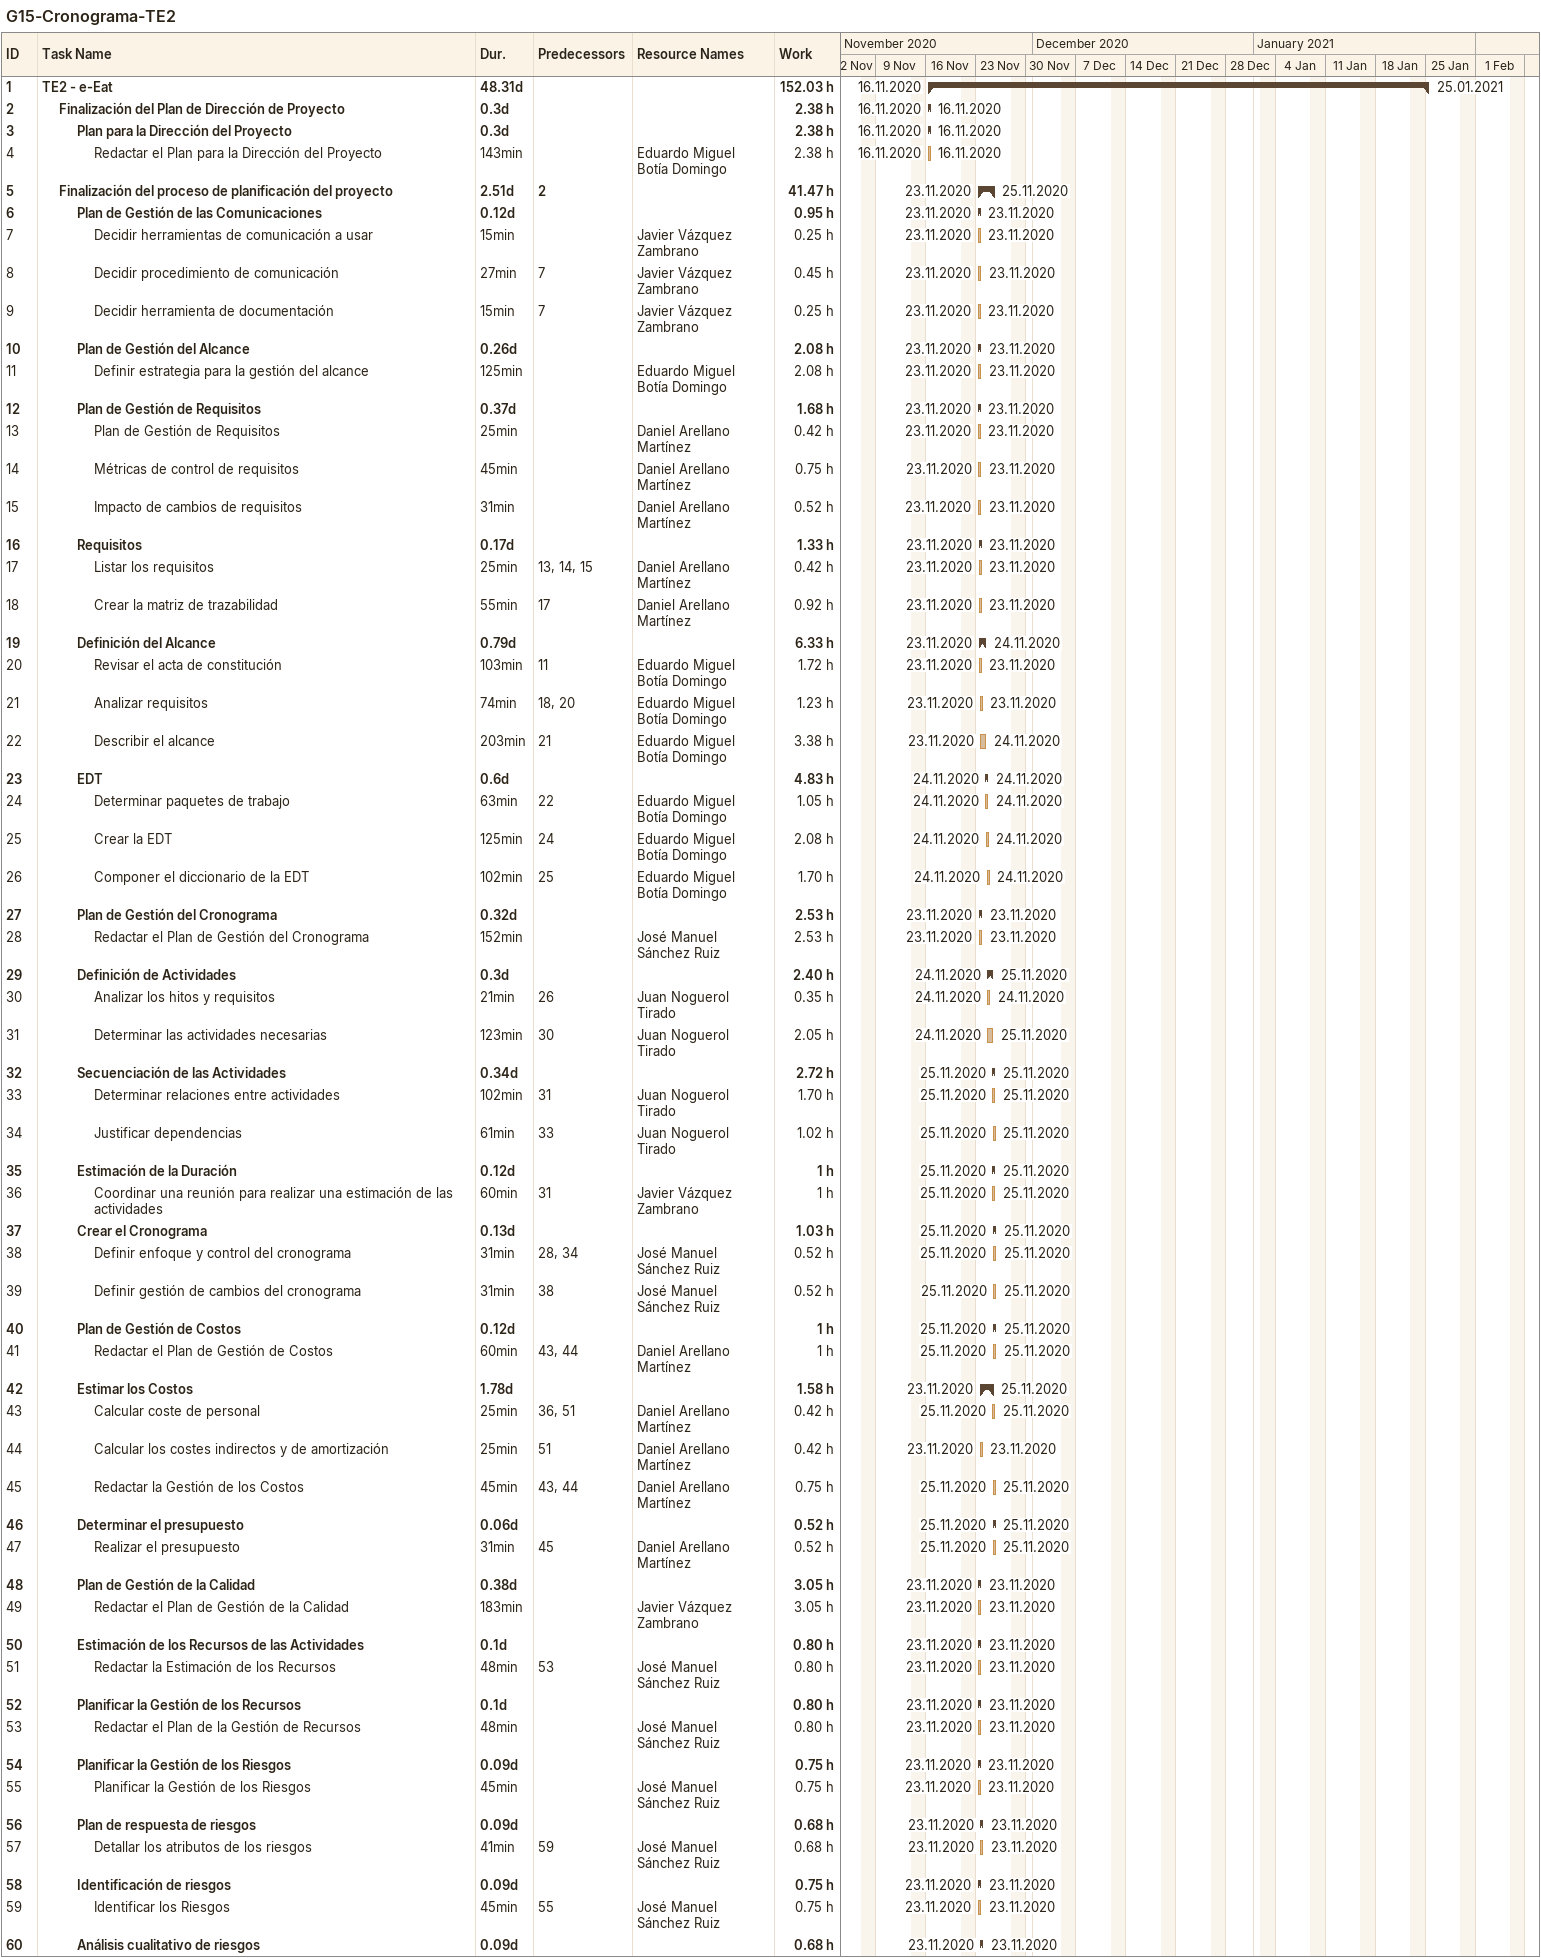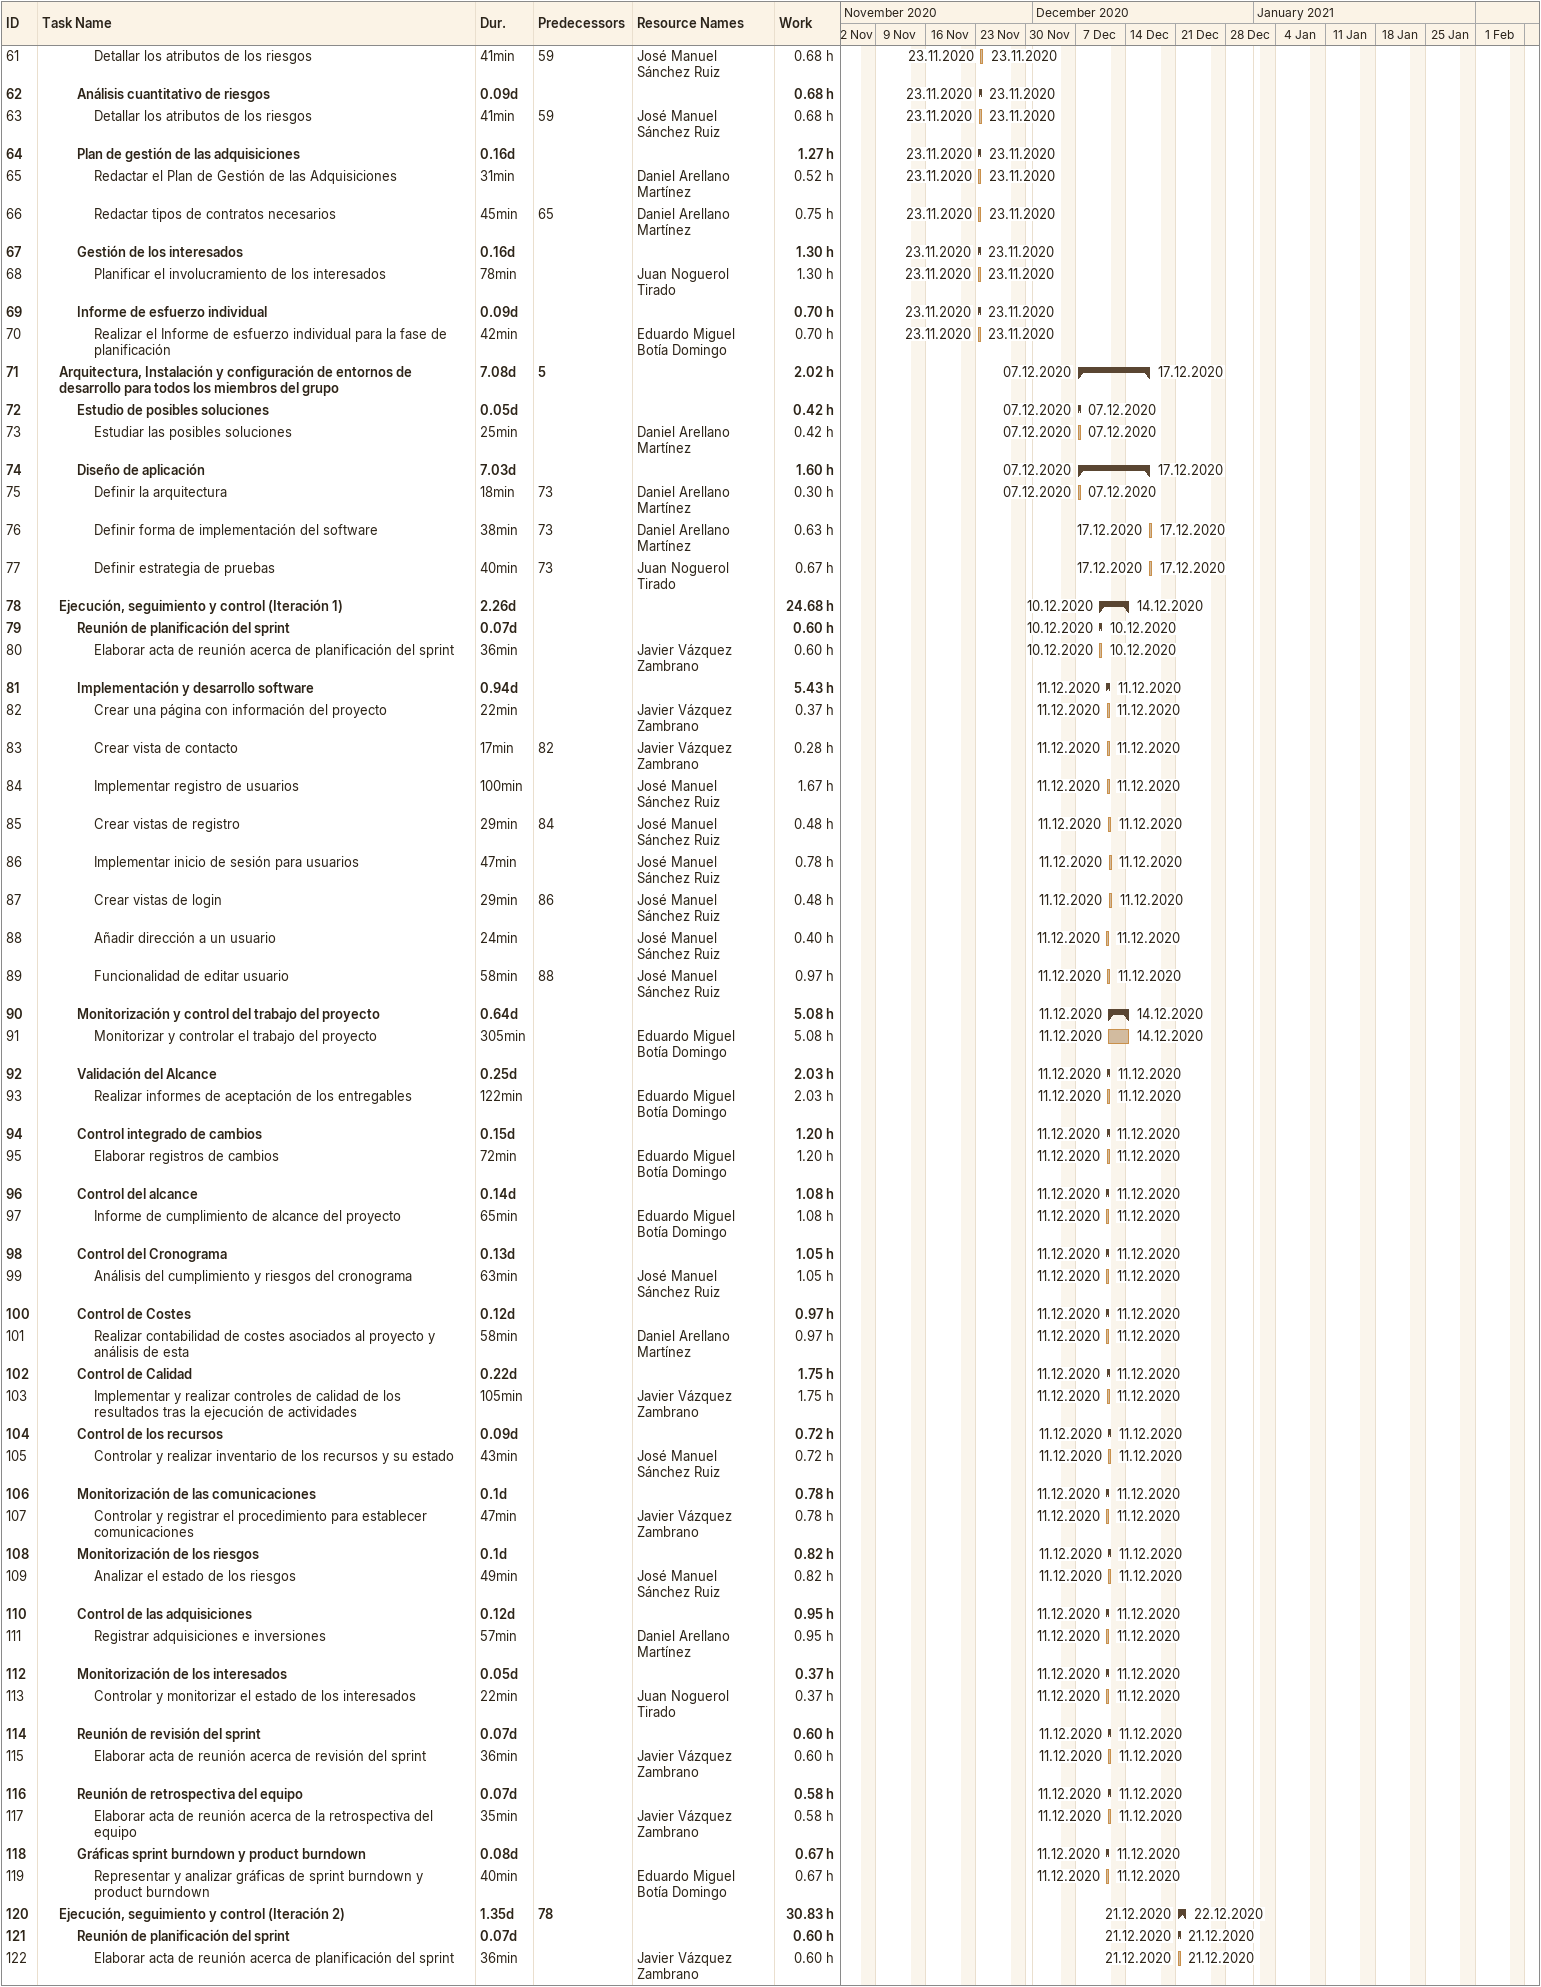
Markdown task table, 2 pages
G15-Cronograma-TE2

| ID | Level | Task | Duration | Start | Finish | Predecessors | Resources | Work (h) |
|---|---|---|---|---|---|---|---|---|
| 1 | 1 | **TE2 - e-Eat** | 48.31d | 2020-11-16 | 2021-01-25 |  |  | 152.03 |
| 2 | 2 | **Finalización del Plan de Dirección de Proyecto** | 0.3d | 2020-11-16 | 2020-11-16 |  |  | 2.38 |
| 3 | 3 | **Plan para la Dirección del Proyecto** | 0.3d | 2020-11-16 | 2020-11-16 |  |  | 2.38 |
| 4 | 4 | Redactar el Plan para la Dirección del Proyecto | 143min | 2020-11-16 | 2020-11-16 |  | Eduardo Miguel Botía Domingo | 2.38 |
| 5 | 2 | **Finalización del proceso de planificación del proyecto** | 2.51d | 2020-11-23 | 2020-11-25 | 2 |  | 41.47 |
| 6 | 3 | **Plan de Gestión de las Comunicaciones** | 0.12d | 2020-11-23 | 2020-11-23 |  |  | 0.95 |
| 7 | 4 | Decidir herramientas de comunicación a usar | 15min | 2020-11-23 | 2020-11-23 |  | Javier Vázquez Zambrano | 0.25 |
| 8 | 4 | Decidir procedimiento de comunicación | 27min | 2020-11-23 | 2020-11-23 | 7 | Javier Vázquez Zambrano | 0.45 |
| 9 | 4 | Decidir herramienta de documentación | 15min | 2020-11-23 | 2020-11-23 | 7 | Javier Vázquez Zambrano | 0.25 |
| 10 | 3 | **Plan de Gestión del Alcance** | 0.26d | 2020-11-23 | 2020-11-23 |  |  | 2.08 |
| 11 | 4 | Definir estrategia para la gestión del alcance | 125min | 2020-11-23 | 2020-11-23 |  | Eduardo Miguel Botía Domingo | 2.08 |
| 12 | 3 | **Plan de Gestión de Requisitos** | 0.37d | 2020-11-23 | 2020-11-23 |  |  | 1.68 |
| 13 | 4 | Plan de Gestión de Requisitos | 25min | 2020-11-23 | 2020-11-23 |  | Daniel Arellano Martínez | 0.42 |
| 14 | 4 | Métricas de control de requisitos | 45min | 2020-11-23 | 2020-11-23 |  | Daniel Arellano Martínez | 0.75 |
| 15 | 4 | Impacto de cambios de requisitos | 31min | 2020-11-23 | 2020-11-23 |  | Daniel Arellano Martínez | 0.52 |
| 16 | 3 | **Requisitos** | 0.17d | 2020-11-23 | 2020-11-23 |  |  | 1.33 |
| 17 | 4 | Listar los requisitos | 25min | 2020-11-23 | 2020-11-23 | 13, 14, 15 | Daniel Arellano Martínez | 0.42 |
| 18 | 4 | Crear la matriz de trazabilidad | 55min | 2020-11-23 | 2020-11-23 | 17 | Daniel Arellano Martínez | 0.92 |
| 19 | 3 | **Definición del Alcance** | 0.79d | 2020-11-23 | 2020-11-24 |  |  | 6.33 |
| 20 | 4 | Revisar el acta de constitución | 103min | 2020-11-23 | 2020-11-23 | 11 | Eduardo Miguel Botía Domingo | 1.72 |
| 21 | 4 | Analizar requisitos | 74min | 2020-11-23 | 2020-11-23 | 18, 20 | Eduardo Miguel Botía Domingo | 1.23 |
| 22 | 4 | Describir el alcance | 203min | 2020-11-23 | 2020-11-24 | 21 | Eduardo Miguel Botía Domingo | 3.38 |
| 23 | 3 | **EDT** | 0.6d | 2020-11-24 | 2020-11-24 |  |  | 4.83 |
| 24 | 4 | Determinar paquetes de trabajo | 63min | 2020-11-24 | 2020-11-24 | 22 | Eduardo Miguel Botía Domingo | 1.05 |
| 25 | 4 | Crear la EDT | 125min | 2020-11-24 | 2020-11-24 | 24 | Eduardo Miguel Botía Domingo | 2.08 |
| 26 | 4 | Componer el diccionario de la EDT | 102min | 2020-11-24 | 2020-11-24 | 25 | Eduardo Miguel Botía Domingo | 1.70 |
| 27 | 3 | **Plan de Gestión del Cronograma** | 0.32d | 2020-11-23 | 2020-11-23 |  |  | 2.53 |
| 28 | 4 | Redactar el Plan de Gestión del Cronograma | 152min | 2020-11-23 | 2020-11-23 |  | José Manuel Sánchez Ruiz | 2.53 |
| 29 | 3 | **Definición de Actividades** | 0.3d | 2020-11-24 | 2020-11-25 |  |  | 2.40 |
| 30 | 4 | Analizar los hitos y requisitos | 21min | 2020-11-24 | 2020-11-24 | 26 | Juan Noguerol Tirado | 0.35 |
| 31 | 4 | Determinar las actividades necesarias | 123min | 2020-11-24 | 2020-11-25 | 30 | Juan Noguerol Tirado | 2.05 |
| 32 | 3 | **Secuenciación de las Actividades** | 0.34d | 2020-11-25 | 2020-11-25 |  |  | 2.72 |
| 33 | 4 | Determinar relaciones entre actividades | 102min | 2020-11-25 | 2020-11-25 | 31 | Juan Noguerol Tirado | 1.70 |
| 34 | 4 | Justificar dependencias | 61min | 2020-11-25 | 2020-11-25 | 33 | Juan Noguerol Tirado | 1.02 |
| 35 | 3 | **Estimación de la Duración** | 0.12d | 2020-11-25 | 2020-11-25 |  |  | 1 |
| 36 | 4 | Coordinar una reunión para realizar una estimación de las actividades | 60min | 2020-11-25 | 2020-11-25 | 31 | Javier Vázquez Zambrano | 1 |
| 37 | 3 | **Crear el Cronograma** | 0.13d | 2020-11-25 | 2020-11-25 |  |  | 1.03 |
| 38 | 4 | Definir enfoque y control del cronograma | 31min | 2020-11-25 | 2020-11-25 | 28, 34 | José Manuel Sánchez Ruiz | 0.52 |
| 39 | 4 | Definir gestión de cambios del cronograma | 31min | 2020-11-25 | 2020-11-25 | 38 | José Manuel Sánchez Ruiz | 0.52 |
| 40 | 3 | **Plan de Gestión de Costos** | 0.12d | 2020-11-25 | 2020-11-25 |  |  | 1 |
| 41 | 4 | Redactar el Plan de Gestión de Costos | 60min | 2020-11-25 | 2020-11-25 | 43, 44 | Daniel Arellano Martínez | 1 |
| 42 | 3 | **Estimar los Costos** | 1.78d | 2020-11-23 | 2020-11-25 |  |  | 1.58 |
| 43 | 4 | Calcular coste de personal | 25min | 2020-11-25 | 2020-11-25 | 36, 51 | Daniel Arellano Martínez | 0.42 |
| 44 | 4 | Calcular los costes indirectos y de amortización | 25min | 2020-11-23 | 2020-11-23 | 51 | Daniel Arellano Martínez | 0.42 |
| 45 | 4 | Redactar la Gestión de los Costos | 45min | 2020-11-25 | 2020-11-25 | 43, 44 | Daniel Arellano Martínez | 0.75 |
| 46 | 3 | **Determinar el presupuesto** | 0.06d | 2020-11-25 | 2020-11-25 |  |  | 0.52 |
| 47 | 4 | Realizar el presupuesto | 31min | 2020-11-25 | 2020-11-25 | 45 | Daniel Arellano Martínez | 0.52 |
| 48 | 3 | **Plan de Gestión de la Calidad** | 0.38d | 2020-11-23 | 2020-11-23 |  |  | 3.05 |
| 49 | 4 | Redactar el Plan de Gestión de la Calidad | 183min | 2020-11-23 | 2020-11-23 |  | Javier Vázquez Zambrano | 3.05 |
| 50 | 3 | **Estimación de los Recursos de las Actividades** | 0.1d | 2020-11-23 | 2020-11-23 |  |  | 0.80 |
| 51 | 4 | Redactar la Estimación de los Recursos | 48min | 2020-11-23 | 2020-11-23 | 53 | José Manuel Sánchez Ruiz | 0.80 |
| 52 | 3 | **Planificar la Gestión de los Recursos** | 0.1d | 2020-11-23 | 2020-11-23 |  |  | 0.80 |
| 53 | 4 | Redactar el Plan de la Gestión de Recursos | 48min | 2020-11-23 | 2020-11-23 |  | José Manuel Sánchez Ruiz | 0.80 |
| 54 | 3 | **Planificar la Gestión de los Riesgos** | 0.09d | 2020-11-23 | 2020-11-23 |  |  | 0.75 |
| 55 | 4 | Planificar la Gestión de los Riesgos | 45min | 2020-11-23 | 2020-11-23 |  | José Manuel Sánchez Ruiz | 0.75 |
| 56 | 3 | **Plan de respuesta de riesgos** | 0.09d | 2020-11-23 | 2020-11-23 |  |  | 0.68 |
| 57 | 4 | Detallar los atributos de los riesgos | 41min | 2020-11-23 | 2020-11-23 | 59 | José Manuel Sánchez Ruiz | 0.68 |
| 58 | 3 | **Identificación de riesgos** | 0.09d | 2020-11-23 | 2020-11-23 |  |  | 0.75 |
| 59 | 4 | Identificar los Riesgos | 45min | 2020-11-23 | 2020-11-23 | 55 | José Manuel Sánchez Ruiz | 0.75 |
| 60 | 3 | **Análisis cualitativo de riesgos** | 0.09d | 2020-11-23 | 2020-11-23 |  |  | 0.68 |
| 61 | 4 | Detallar los atributos de los riesgos | 41min | 2020-11-23 | 2020-11-23 | 59 | José Manuel Sánchez Ruiz | 0.68 |
| 62 | 3 | **Análisis cuantitativo de riesgos** | 0.09d | 2020-11-23 | 2020-11-23 |  |  | 0.68 |
| 63 | 4 | Detallar los atributos de los riesgos | 41min | 2020-11-23 | 2020-11-23 | 59 | José Manuel Sánchez Ruiz | 0.68 |
| 64 | 3 | **Plan de gestión de las adquisiciones** | 0.16d | 2020-11-23 | 2020-11-23 |  |  | 1.27 |
| 65 | 4 | Redactar el Plan de Gestión de las Adquisiciones | 31min | 2020-11-23 | 2020-11-23 |  | Daniel Arellano Martínez | 0.52 |
| 66 | 4 | Redactar tipos de contratos necesarios | 45min | 2020-11-23 | 2020-11-23 | 65 | Daniel Arellano Martínez | 0.75 |
| 67 | 3 | **Gestión de los interesados** | 0.16d | 2020-11-23 | 2020-11-23 |  |  | 1.30 |
| 68 | 4 | Planificar el involucramiento de los interesados | 78min | 2020-11-23 | 2020-11-23 |  | Juan Noguerol Tirado | 1.30 |
| 69 | 3 | **Informe de esfuerzo individual** | 0.09d | 2020-11-23 | 2020-11-23 |  |  | 0.70 |
| 70 | 4 | Realizar el Informe de esfuerzo individual para la fase de planificación | 42min | 2020-11-23 | 2020-11-23 |  | Eduardo Miguel Botía Domingo | 0.70 |
| 71 | 2 | **Arquitectura, Instalación y configuración de entornos de desarrollo para todos los miembros del grupo** | 7.08d | 2020-12-07 | 2020-12-17 | 5 |  | 2.02 |
| 72 | 3 | **Estudio de posibles soluciones** | 0.05d | 2020-12-07 | 2020-12-07 |  |  | 0.42 |
| 73 | 4 | Estudiar las posibles soluciones | 25min | 2020-12-07 | 2020-12-07 |  | Daniel Arellano Martínez | 0.42 |
| 74 | 3 | **Diseño de aplicación** | 7.03d | 2020-12-07 | 2020-12-17 |  |  | 1.60 |
| 75 | 4 | Definir la arquitectura | 18min | 2020-12-07 | 2020-12-07 | 73 | Daniel Arellano Martínez | 0.30 |
| 76 | 4 | Definir forma de implementación del software | 38min | 2020-12-17 | 2020-12-17 | 73 | Daniel Arellano Martínez | 0.63 |
| 77 | 4 | Definir estrategia de pruebas | 40min | 2020-12-17 | 2020-12-17 | 73 | Juan Noguerol Tirado | 0.67 |
| 78 | 2 | **Ejecución, seguimiento y control (Iteración 1)** | 2.26d | 2020-12-10 | 2020-12-14 |  |  | 24.68 |
| 79 | 3 | **Reunión de planificación del sprint** | 0.07d | 2020-12-10 | 2020-12-10 |  |  | 0.60 |
| 80 | 4 | Elaborar acta de reunión acerca de planificación del sprint | 36min | 2020-12-10 | 2020-12-10 |  | Javier Vázquez Zambrano | 0.60 |
| 81 | 3 | **Implementación y desarrollo software** | 0.94d | 2020-12-11 | 2020-12-11 |  |  | 5.43 |
| 82 | 4 | Crear una página con información del proyecto | 22min | 2020-12-11 | 2020-12-11 |  | Javier Vázquez Zambrano | 0.37 |
| 83 | 4 | Crear vista de contacto | 17min | 2020-12-11 | 2020-12-11 | 82 | Javier Vázquez Zambrano | 0.28 |
| 84 | 4 | Implementar registro de usuarios | 100min | 2020-12-11 | 2020-12-11 |  | José Manuel Sánchez Ruiz | 1.67 |
| 85 | 4 | Crear vistas de registro | 29min | 2020-12-11 | 2020-12-11 | 84 | José Manuel Sánchez Ruiz | 0.48 |
| 86 | 4 | Implementar inicio de sesión para usuarios | 47min | 2020-12-11 | 2020-12-11 |  | José Manuel Sánchez Ruiz | 0.78 |
| 87 | 4 | Crear vistas de login | 29min | 2020-12-11 | 2020-12-11 | 86 | José Manuel Sánchez Ruiz | 0.48 |
| 88 | 4 | Añadir dirección a un usuario | 24min | 2020-12-11 | 2020-12-11 |  | José Manuel Sánchez Ruiz | 0.40 |
| 89 | 4 | Funcionalidad de editar usuario | 58min | 2020-12-11 | 2020-12-11 | 88 | José Manuel Sánchez Ruiz | 0.97 |
| 90 | 3 | **Monitorización y control del trabajo del proyecto** | 0.64d | 2020-12-11 | 2020-12-14 |  |  | 5.08 |
| 91 | 4 | Monitorizar y controlar el trabajo del proyecto | 305min | 2020-12-11 | 2020-12-14 |  | Eduardo Miguel Botía Domingo | 5.08 |
| 92 | 3 | **Validación del Alcance** | 0.25d | 2020-12-11 | 2020-12-11 |  |  | 2.03 |
| 93 | 4 | Realizar informes de aceptación de los entregables | 122min | 2020-12-11 | 2020-12-11 |  | Eduardo Miguel Botía Domingo | 2.03 |
| 94 | 3 | **Control integrado de cambios** | 0.15d | 2020-12-11 | 2020-12-11 |  |  | 1.20 |
| 95 | 4 | Elaborar registros de cambios | 72min | 2020-12-11 | 2020-12-11 |  | Eduardo Miguel Botía Domingo | 1.20 |
| 96 | 3 | **Control del alcance** | 0.14d | 2020-12-11 | 2020-12-11 |  |  | 1.08 |
| 97 | 4 | Informe de cumplimiento de alcance del proyecto | 65min | 2020-12-11 | 2020-12-11 |  | Eduardo Miguel Botía Domingo | 1.08 |
| 98 | 3 | **Control del Cronograma** | 0.13d | 2020-12-11 | 2020-12-11 |  |  | 1.05 |
| 99 | 4 | Análisis del cumplimiento y riesgos del cronograma | 63min | 2020-12-11 | 2020-12-11 |  | José Manuel Sánchez Ruiz | 1.05 |
| 100 | 3 | **Control de Costes** | 0.12d | 2020-12-11 | 2020-12-11 |  |  | 0.97 |
| 101 | 4 | Realizar contabilidad de costes asociados al proyecto y análisis de esta | 58min | 2020-12-11 | 2020-12-11 |  | Daniel Arellano Martínez | 0.97 |
| 102 | 3 | **Control de Calidad** | 0.22d | 2020-12-11 | 2020-12-11 |  |  | 1.75 |
| 103 | 4 | Implementar y realizar controles de calidad de los resultados tras la ejecución de actividades | 105min | 2020-12-11 | 2020-12-11 |  | Javier Vázquez Zambrano | 1.75 |
| 104 | 3 | **Control de los recursos** | 0.09d | 2020-12-11 | 2020-12-11 |  |  | 0.72 |
| 105 | 4 | Controlar y realizar inventario de los recursos y su estado | 43min | 2020-12-11 | 2020-12-11 |  | José Manuel Sánchez Ruiz | 0.72 |
| 106 | 3 | **Monitorización de las comunicaciones** | 0.1d | 2020-12-11 | 2020-12-11 |  |  | 0.78 |
| 107 | 4 | Controlar y registrar el procedimiento para establecer comunicaciones | 47min | 2020-12-11 | 2020-12-11 |  | Javier Vázquez Zambrano | 0.78 |
| 108 | 3 | **Monitorización de los riesgos** | 0.1d | 2020-12-11 | 2020-12-11 |  |  | 0.82 |
| 109 | 4 | Analizar el estado de los riesgos | 49min | 2020-12-11 | 2020-12-11 |  | José Manuel Sánchez Ruiz | 0.82 |
| 110 | 3 | **Control de las adquisiciones** | 0.12d | 2020-12-11 | 2020-12-11 |  |  | 0.95 |
| 111 | 4 | Registrar adquisiciones e inversiones | 57min | 2020-12-11 | 2020-12-11 |  | Daniel Arellano Martínez | 0.95 |
| 112 | 3 | **Monitorización de los interesados** | 0.05d | 2020-12-11 | 2020-12-11 |  |  | 0.37 |
| 113 | 4 | Controlar y monitorizar el estado de los interesados | 22min | 2020-12-11 | 2020-12-11 |  | Juan Noguerol Tirado | 0.37 |
| 114 | 3 | **Reunión de revisión del sprint** | 0.07d | 2020-12-11 | 2020-12-11 |  |  | 0.60 |
| 115 | 4 | Elaborar acta de reunión acerca de revisión del sprint | 36min | 2020-12-11 | 2020-12-11 |  | Javier Vázquez Zambrano | 0.60 |
| 116 | 3 | **Reunión de retrospectiva del equipo** | 0.07d | 2020-12-11 | 2020-12-11 |  |  | 0.58 |
| 117 | 4 | Elaborar acta de reunión acerca de la retrospectiva del equipo | 35min | 2020-12-11 | 2020-12-11 |  | Javier Vázquez Zambrano | 0.58 |
| 118 | 3 | **Gráficas sprint burndown y product burndown** | 0.08d | 2020-12-11 | 2020-12-11 |  |  | 0.67 |
| 119 | 4 | Representar y analizar gráficas de sprint burndown y product burndown | 40min | 2020-12-11 | 2020-12-11 |  | Eduardo Miguel Botía Domingo | 0.67 |
| 120 | 2 | **Ejecución, seguimiento y control (Iteración 2)** | 1.35d | 2020-12-21 | 2020-12-22 | 78 |  | 30.83 |
| 121 | 3 | **Reunión de planificación del sprint** | 0.07d | 2020-12-21 | 2020-12-21 |  |  | 0.60 |
| 122 | 4 | Elaborar acta de reunión acerca de planificación del sprint | 36min | 2020-12-21 | 2020-12-21 |  | Javier Vázquez Zambrano | 0.60 |
